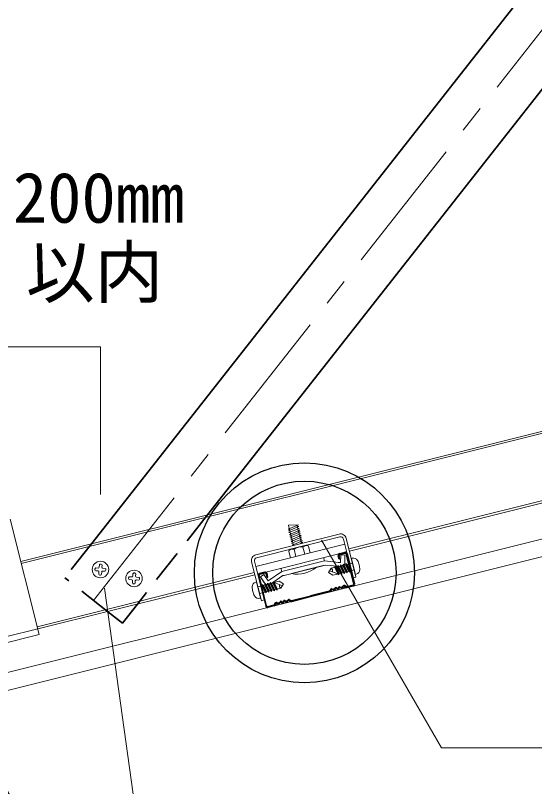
# Model space of a CAD drawing. Units: millimetres, scale not verified. Extents: x -2895 to 2955, y -2104 to 2057.
# Drawn here: x 1417.8 to 1700.9, y 514.3 to 935.2 of the extents above; entities that cross this region are included whole.
import ezdxf
from ezdxf.enums import TextEntityAlignment as Align

# ---------------------------------------------------------------- set-up
doc = ezdxf.new("R2010")
doc.units = ezdxf.units.MM
doc.header["$LTSCALE"] = 15
doc.linetypes.add('CHAIN1', pattern=[8, 5, -1, 1, -1])
doc.linetypes.add('DASHED1', pattern=[1.8, 1.2, -0.6])
for name, color, linetype, lineweight in [('3-0_中心線', 4, 'CHAIN1', 9), ('3-1_吊りボルト', 7, 'Continuous', 18), ('3-2_野縁受け', 3, 'Continuous', 18), ('3-3_野縁', 2, 'Continuous', 25), ('3-5_寸法', 4, 'Continuous', 9), ('3-6_文字', 7, 'Continuous', 18), ('3-7_ブレース', 6, 'Continuous', 35), ('3-8_パネル', 7, 'Continuous', 18), ('3-A_クリップ', 7, 'Continuous', 18), ('3-B_ビス', 7, 'Continuous', 18)]:
    doc.layers.add(name, color=color, linetype=linetype, lineweight=lineweight)
doc.styles.add('ＭＳ ゴシック', font='')
doc.styles.get('ＭＳ ゴシック').set_extended_font_data('MS Gothic')

msp = doc.modelspace()

# ---------------------------------------------------------------- linework, layer by layer
at = {"layer": '3-0_中心線'}
msp.add_line((1948.99, 1238.29), (1460.45, 615.89), dxfattribs=at)
at = {"layer": '3-1_吊りボルト'}
for p, q in [((1414.96, 660.31), (1430.72, 597.25)), ((1430.72, 597.25), (1401.62, 589.97))]:
    msp.add_line(p, q, dxfattribs=at)
at = {"layer": '3-1_吊りボルト', "linetype": 'DASHED1'}
msp.add_line((1429.95, 600.36), (1400.84, 593.08), dxfattribs=at)
at = {"layer": '3-2_野縁受け'}
for p, q in [((1420.73, 637.22), (2291.63, 854.94)), ((1421.02, 636.06), (2291.92, 853.78)), ((1842.01, 704.61), (1599.68, 644.02)), ((1842.31, 703.44), (1599.97, 642.86)), ((1429.66, 601.52), (1548.04, 631.12)), ((1429.95, 600.36), (1548.33, 629.95))]:
    msp.add_line(p, q, dxfattribs=at)
at = {"layer": '3-3_野縁'}
for p, q in [((1594.29, 638.35), (1593.81, 640.29)), ((1594.78, 638.47), (1594.29, 640.41)), ((1594.53, 641.5), (1597.44, 642.23)), ((1594.65, 641.02), (1597.57, 641.74)), ((1602.29, 624.91), (1598.17, 641.38)), ((1598.66, 641.5), (1602.77, 625.05)), ((1594.78, 638.47), (1594.29, 638.35)), ((1553.79, 631.31), (1550.88, 630.59)), ((1550.15, 629.37), (1554.26, 612.92)), ((1554.75, 613.02), (1550.63, 629.5)), ((1553.91, 630.83), (1551, 630.1)), ((1555, 628.53), (1554.51, 630.47)), ((1555.48, 628.65), (1555, 630.59)), ((1555, 628.53), (1555.48, 628.65)), ((1596.96, 623.55), (1597.82, 623.04)), ((1596.96, 623.55), (1597.82, 623.04)), ((1597.22, 623.98), (1598.07, 623.47)), ((1598.07, 623.47), (1597.22, 623.98)), ((1601.93, 624.28), (1598.45, 623.41)), ((1601.93, 624.28), (1598.45, 623.41)), ((1598.57, 622.93), (1602.05, 623.8)), ((1598.57, 622.93), (1602.05, 623.8)), ((1588.92, 621.03), (1578.65, 618.46)), ((1589.04, 620.54), (1578.77, 617.98)), ((1589.74, 622.11), (1589.22, 621.26)), ((1590.17, 621.86), (1589.65, 621)), ((1559.66, 614.59), (1559.15, 613.74)), ((1559.15, 613.74), (1559.66, 614.59)), ((1566.88, 616.03), (1567.74, 615.52)), ((1567.14, 616.46), (1568, 615.95)), ((1568.38, 615.89), (1578.65, 618.46)), ((1568.5, 615.41), (1578.77, 617.98)), ((1555.36, 612.64), (1558.84, 613.51)), ((1555.36, 612.64), (1558.84, 613.51)), ((1558.96, 613.02), (1555.48, 612.15)), ((1558.96, 613.02), (1555.48, 612.15)), ((1560.09, 614.34), (1559.58, 613.48)), ((1560.09, 614.34), (1559.58, 613.48))]:
    msp.add_line(p, q, dxfattribs=at)
for centre, radius, start, end in [((1594.78, 640.53), 1, 104.0332, 194.0332), ((1594.78, 640.53), 0.5, 104.0332, 194.0332), ((1597.69, 641.26), 1, 14.0332, 104.0332), ((1597.69, 641.26), 0.5, 14.0332, 104.0332), ((1554.03, 630.34), 1, 14.0392, 104.0392), ((1551.12, 629.62), 1, 104.0392, 194.0392), ((1551.12, 629.62), 0.5, 104.0392, 194.0392), ((1554.03, 630.34), 0.5, 14.0392, 104.0392), ((1592.59, 622.46), 0.5, 50.9061, 157.1664), ((1592.59, 622.46), 0.5, 50.9061, 147.6391), ((1593.38, 623.43), 1.25, 230.9061, 337.1664), ((1593.38, 623.43), 0.75, 230.9061, 337.1664), ((1594.53, 622.95), 0.5, 60.4334, 157.1664), ((1595.43, 624.52), 1.81, 240.4334, 327.6391), ((1595.43, 624.52), 1.31, 240.4334, 327.6391), ((1596.96, 623.55), 0.5, 59.0362, 147.6391), ((1598.33, 623.9), 1, 239.0363, 284.0362), ((1598.33, 623.9), 1, 239.0362, 284.0362), ((1598.33, 623.9), 0.5, 239.0363, 284.0362), ((1598.33, 623.9), 0.5, 239.0362, 284.0362), ((1601.81, 624.77), 0.5, 284.0362, 16.5602), ((1601.81, 624.77), 0.5, 284.0362, 16.5602), ((1601.81, 624.77), 1, 284.0362, 16.5602), ((1601.81, 624.77), 1, 284.0362, 16.5602), ((1588.8, 621.51), 0.5, 284.0362, 329.0362), ((1588.8, 621.51), 1, 284.0362, 329.0362), ((1590.17, 621.86), 0.5, 60.4334, 149.0363), ((1591.06, 623.43), 1.81, 240.4334, 327.6391), ((1591.06, 623.43), 1.31, 240.4334, 327.6391), ((1560.09, 614.34), 0.5, 60.4334, 149.0362), ((1560.99, 615.91), 1.81, 240.4334, 327.6391), ((1560.99, 615.91), 1.31, 240.4334, 327.6391), ((1562.52, 614.94), 0.5, 50.9061, 147.6391), ((1563.3, 615.91), 1.25, 230.9061, 337.1663), ((1563.3, 615.91), 0.75, 230.9061, 337.1663), ((1564.46, 615.43), 0.5, 60.4334, 157.1663), ((1564.46, 615.43), 0.5, 50.9061, 157.1663), ((1565.35, 617), 1.81, 240.4334, 327.6391), ((1565.35, 617), 1.31, 240.4334, 327.6391), ((1566.88, 616.03), 0.5, 59.0362, 147.6391), ((1568.25, 616.38), 1, 239.0362, 284.0362), ((1568.25, 616.38), 0.5, 239.0362, 284.0362), ((1555.24, 613.12), 1, 191.5122, 284.0362), ((1555.24, 613.12), 1, 191.5122, 284.0362), ((1555.24, 613.12), 0.5, 191.5122, 284.0362), ((1555.24, 613.12), 0.5, 191.5122, 284.0362), ((1558.72, 613.99), 0.5, 284.0362, 329.0362), ((1558.72, 613.99), 0.5, 284.0362, 329.0362), ((1558.72, 613.99), 1, 284.0362, 329.0362), ((1558.72, 613.99), 1, 284.0362, 329.0362)]:
    msp.add_arc(centre, radius, start, end, dxfattribs=at)
at = {"layer": '3-5_寸法'}
for p in [(1400.41, 754.24), (1464.19, 673.67)]:
    msp.add_line(p, (1464.19, 754.24), dxfattribs=at)
at = {"layer": '3-6_文字'}
for p, q in [((1584.72, 648.73), (1650.14, 535.43)), ((1650.14, 535.43), (1728.43, 535.43))]:
    msp.add_line(p, q, dxfattribs=at)
msp.add_lwpolyline([(1364.12, 597.11), (1503.42, 355.83), (1466.37, 622.68)], dxfattribs=at)
at = {"layer": '3-6_文字', "color": 2, "lineweight": 25}
for radius in [60, 50]:
    msp.add_circle((1575.38, 631.01), radius, dxfattribs=at)
at = {"layer": '3-7_ブレース'}
for p, q in [((1923.56, 1238.29), (1459.34, 646.87)), ((1974.41, 1238.29), (1522.6, 662.69))]:
    msp.add_line(p, q, dxfattribs=at)
at = {"layer": '3-7_ブレース', "linetype": 'DASHED1'}
for p, q in [((1522.6, 662.69), (1484.35, 613.96)), ((1459.34, 646.87), (1444.72, 628.24)), ((1468.1, 609.89), (1444.72, 628.24))]:
    msp.add_line(p, q, dxfattribs=at)
at = {"layer": '3-7_ブレース'}
msp.add_lwpolyline([(1484.35, 613.96), (1476.18, 603.55), (1468.1, 609.89)], dxfattribs=at)
at = {"layer": '3-8_パネル'}
for p, q in [((255.83, 287.24), (2616.41, 877.39)), ((258.14, 278.03), (2618.72, 868.17))]:
    msp.add_line(p, q, dxfattribs=at)
at = {"layer": '3-A_クリップ'}
for p, q in [((1572.09, 657.16), (1566.74, 656.95)), ((1573.85, 647.03), (1571.33, 657.13)), ((1572.34, 656.19), (1566.72, 653.92)), ((1566.72, 653.92), (1567.54, 653.72)), ((1572.58, 655.22), (1566.96, 652.95)), ((1566.96, 652.95), (1567.79, 652.75)), ((1572.82, 654.25), (1567.21, 651.98)), ((1573.06, 653.28), (1567.45, 651.01)), ((1572.34, 656.19), (1571.51, 656.39)), ((1572.58, 655.22), (1571.76, 655.42)), ((1572.82, 654.25), (1572, 654.45)), ((1573.06, 653.28), (1572.24, 653.48)), ((1573.31, 652.31), (1572.48, 652.51)), ((1594.34, 652.15), (1548.94, 640.8)), ((1594.73, 650.6), (1549.33, 639.25)), ((1567.21, 651.98), (1568.03, 651.78)), ((1567.45, 651.01), (1568.27, 650.81)), ((1573.31, 652.31), (1567.69, 650.04)), ((1567.69, 650.04), (1568.51, 649.84)), ((1573.55, 651.34), (1567.93, 649.07)), ((1567.93, 649.07), (1568.76, 648.87)), ((1573.79, 650.37), (1568.18, 648.1)), ((1574.03, 649.4), (1568.42, 647.13)), ((1574.28, 648.43), (1568.66, 646.16)), ((1573.55, 651.34), (1572.73, 651.54)), ((1573.79, 650.37), (1572.97, 650.57)), ((1574.03, 649.4), (1573.21, 649.6)), ((1574.28, 648.43), (1573.45, 648.63)), ((1596.67, 649.44), (1601.96, 628.29)), ((1598.22, 649.83), (1603.51, 628.68)), ((1548.9, 634.5), (1597.4, 646.63)), ((1567.69, 643.84), (1576.42, 646.02)), ((1568.18, 648.1), (1569, 647.9)), ((1568.42, 647.13), (1569.24, 646.93)), ((1568.66, 646.16), (1569.48, 645.96)), ((1574.52, 647.46), (1572.83, 646.78)), ((1574.52, 647.46), (1573.7, 647.66)), ((1574.31, 645.09), (1574.6, 645.06)), ((1574.31, 645.09), (1574.6, 645.06)), ((1576.1, 645.85), (1574.6, 645.06)), ((1576.1, 645.85), (1574.6, 645.06)), ((1574.6, 645.06), (1575.58, 641.17)), ((1576.78, 645.95), (1577.29, 645.84)), ((1576.78, 645.95), (1577.29, 645.84)), ((1577.64, 645.3), (1578.49, 641.9)), ((1549.94, 630.33), (1598.45, 642.46)), ((1566.97, 642.63), (1567.81, 639.23)), ((1567.41, 643.6), (1567.01, 643.26)), ((1567.41, 643.6), (1567.01, 643.26)), ((1567.81, 639.23), (1578.49, 641.9)), ((1568.06, 643.84), (1569.75, 643.84)), ((1568.06, 643.84), (1569.75, 643.84)), ((1569.75, 643.84), (1569.76, 643.83)), ((1569.76, 643.83), (1570.72, 639.96)), ((1595.14, 636.55), (1595.21, 640.74)), ((1595.21, 640.74), (1597.51, 640.71)), ((1597.44, 636.61), (1597.51, 640.71)), ((1546.61, 636.92), (1551.9, 615.77)), ((1548.16, 637.31), (1553.45, 616.16)), ((1586.29, 637.47), (1574.65, 634.56)), ((1586.29, 637.47), (1574.65, 634.56)), ((1586.29, 637.47), (1574.65, 634.56)), ((1585.84, 639.31), (1586.3, 637.47)), ((1586.29, 637.47), (1594.12, 636.65)), ((1593.81, 636.69), (1595.14, 636.55)), ((1548.9, 634.5), (1549.94, 630.33)), ((1563.02, 631.65), (1555.64, 626.67)), ((1562.56, 633.49), (1563.02, 631.65)), ((1563.02, 631.65), (1574.65, 634.56)), ((1575.21, 632.33), (1564.33, 629.61)), ((1582, 634.03), (1568.42, 630.63)), ((1575.21, 632.33), (1586.09, 635.05)), ((1575.21, 632.33), (1584.65, 634.69)), ((1575.21, 632.33), (1584.08, 634.55)), ((1584.41, 634.63), (1586.09, 635.05)), ((1584.89, 634.75), (1586.75, 635.22)), ((1590.18, 634.86), (1586.75, 635.22)), ((1594.89, 634.36), (1589.39, 634.94)), ((1553.29, 630.15), (1551.39, 628.86)), ((1553.29, 630.15), (1551.39, 628.86)), ((1553.68, 625.47), (1551.39, 628.86)), ((1553.34, 625.97), (1551.39, 628.86)), ((1555.64, 626.67), (1553.29, 630.15)), ((1555.64, 626.67), (1553.29, 630.15)), ((1556.89, 624.86), (1563.67, 629.45)), ((1564.33, 629.61), (1563.67, 629.45)), ((1601.96, 628.29), (1603.51, 628.68)), ((1551.9, 615.77), (1553.45, 616.16))]:
    msp.add_line(p, q, dxfattribs=at)
for points in [[(1572.09, 657.16), (1566.48, 654.89), (1567.3, 654.69)], [(1569.49, 645.94), (1566.96, 656.04), (1566.74, 656.95)]]:
    msp.add_lwpolyline(points, dxfattribs=at)
for centre, radius, start, end in [((1595.12, 649.05), 3.2, 14.035, 104.0362), ((1595.12, 649.05), 1.6, 14.035, 104.0362), ((1573.64, 638.63), 6.5, 84.0544, 126.6561), ((1573.64, 638.63), 6.5, 84.0544, 126.6561), ((1576.57, 644.97), 1, 77.7709, 117.8965), ((1576.57, 644.97), 1, 77.7709, 117.8965), ((1576.67, 645.05), 1, 14.0362, 104.0362), ((1549.71, 637.7), 3.2, 104.0362, 194.0387), ((1567.94, 642.87), 1, 104.0362, 194.0362), ((1568.06, 642.84), 1, 89.9782, 130.6383), ((1568.06, 642.84), 1, 89.9782, 130.6383), ((1549.71, 637.7), 1.6, 104.0362, 194.0387), ((1595.14, 636.65), 2.3, 259.0362, 359.0362), ((1571.81, 645.91), 15.65, 257.4712, 310.6013), ((1555.58, 626.76), 2.3, 214.0362, 314.0362)]:
    msp.add_arc(centre, radius, start, end, dxfattribs=at)
at = {"layer": '3-B_ビス'}
for p, q in [((1464.1, 635.77), (1464.35, 635.76)), ((1464.6, 635.75), (1464.35, 635.76)), ((1596.36, 635), (1596.45, 635.67)), ((1597.1, 635.18), (1596.45, 635.67)), ((1598.64, 631.06), (1596.45, 635.67)), ((1597.83, 635.37), (1597.92, 636.03)), ((1598.57, 635.55), (1597.92, 636.03)), ((1599.44, 632.84), (1597.92, 636.03)), ((1598.77, 635.58), (1601.63, 636.3)), ((1601.47, 638.98), (1600.99, 638.86)), ((1603.17, 630.13), (1600.99, 638.86)), ((1601.62, 636.31), (1601.65, 636.32)), ((1461.18, 632.67), (1461.19, 632.92)), ((1461.21, 633.17), (1461.19, 632.92)), ((1461.65, 632.14), (1462.9, 632.08)), ((1461.73, 633.64), (1462.98, 633.58)), ((1463.31, 630.31), (1463.38, 631.55)), ((1463.57, 635.3), (1463.51, 634.05)), ((1464.81, 630.23), (1464.87, 631.48)), ((1465.07, 635.22), (1465, 633.97)), ((1466.65, 631.88), (1465.4, 631.95)), ((1466.73, 633.38), (1465.48, 633.45)), ((1467.17, 632.36), (1467.19, 632.61)), ((1467.2, 632.86), (1467.19, 632.61)), ((1588.52, 631.11), (1589.98, 633.53)), ((1593.58, 630.44), (1589.12, 632.11)), ((1589.98, 633.53), (1591.97, 634.03)), ((1591.95, 633.9), (1592.05, 634.56)), ((1593.58, 630.44), (1591.95, 633.9)), ((1592.69, 634.08), (1592.05, 634.56)), ((1594.23, 629.96), (1592.05, 634.56)), ((1592.69, 634.08), (1593.42, 634.26)), ((1594.33, 630.63), (1592.69, 634.08)), ((1593.42, 634.26), (1593.52, 634.93)), ((1595.05, 630.81), (1593.42, 634.26)), ((1594.16, 634.45), (1593.52, 634.93)), ((1595.7, 630.32), (1593.52, 634.93)), ((1594.16, 634.45), (1594.89, 634.63)), ((1595.8, 630.99), (1594.16, 634.45)), ((1594.89, 634.63), (1594.99, 635.3)), ((1596.52, 631.17), (1594.89, 634.63)), ((1595.63, 634.82), (1594.99, 635.3)), ((1597.17, 630.69), (1594.99, 635.3)), ((1595.63, 634.82), (1596.36, 635)), ((1597.27, 631.36), (1595.63, 634.82)), ((1597.99, 631.54), (1596.36, 635)), ((1597.1, 635.18), (1597.83, 635.37)), ((1598.74, 631.73), (1597.1, 635.18)), ((1597.17, 630.69), (1597.27, 631.36)), ((1597.27, 631.36), (1597.99, 631.54)), ((1599.46, 631.91), (1597.83, 635.37)), ((1598.64, 631.06), (1597.99, 631.54)), ((1598.64, 631.06), (1598.74, 631.73)), ((1598.74, 631.73), (1599.66, 631.96)), ((1600.23, 632.08), (1598.99, 634.68)), ((1600.13, 631.41), (1599.46, 632.83)), ((1599.72, 631.72), (1599.46, 631.91)), ((1599.68, 631.95), (1602.54, 632.66)), ((1600.13, 631.41), (1599.74, 631.71)), ((1600.13, 631.41), (1600.23, 632.08)), ((1602.53, 632.67), (1602.53, 632.67)), ((1463.78, 629.78), (1464.03, 629.77)), ((1464.28, 629.75), (1464.03, 629.77)), ((1479.49, 627.81), (1479.51, 628.06)), ((1479.52, 628.31), (1479.51, 628.06)), ((1479.97, 627.29), (1481.22, 627.22)), ((1480.05, 628.78), (1481.29, 628.72)), ((1481.89, 630.44), (1481.82, 629.19)), ((1482.41, 630.91), (1482.66, 630.9)), ((1482.91, 630.89), (1482.66, 630.9)), ((1483.38, 630.36), (1483.32, 629.11)), ((1484.96, 627.02), (1483.71, 627.09)), ((1485.04, 628.52), (1483.79, 628.59)), ((1485.49, 627.5), (1485.5, 627.75)), ((1485.51, 628), (1485.5, 627.75)), ((1590.95, 629.65), (1588.52, 631.11)), ((1593.71, 630.34), (1590.95, 629.65)), ((1594.23, 629.96), (1593.58, 630.44)), ((1594.23, 629.96), (1594.33, 630.63)), ((1594.33, 630.63), (1595.05, 630.81)), ((1595.7, 630.32), (1595.05, 630.81)), ((1595.7, 630.32), (1595.8, 630.99)), ((1595.8, 630.99), (1596.52, 631.17)), ((1597.17, 630.69), (1596.52, 631.17)), ((1603.66, 630.25), (1603.17, 630.13)), ((1481.62, 625.45), (1481.69, 626.69)), ((1482.1, 624.92), (1482.35, 624.91)), ((1482.6, 624.9), (1482.35, 624.91)), ((1483.12, 625.37), (1483.19, 626.62)), ((1548.85, 625.83), (1549.33, 625.95)), ((1549.33, 625.95), (1551.52, 617.22)), ((1552.82, 624.13), (1549.96, 623.42)), ((1549.98, 623.41), (1549.97, 623.41)), ((1552.38, 624.66), (1552.28, 624)), ((1552.28, 624), (1553.51, 621.4)), ((1552.38, 624.66), (1553.04, 623.25)), ((1552.38, 624.66), (1552.76, 624.37)), ((1552.79, 624.36), (1553.04, 624.17)), ((1553.77, 624.35), (1552.85, 624.12)), ((1553.04, 624.17), (1554.68, 620.71)), ((1553.07, 623.24), (1554.58, 620.04)), ((1553.87, 625.02), (1553.77, 624.35)), ((1553.77, 624.35), (1555.4, 620.89)), ((1553.87, 625.02), (1556.05, 620.41)), ((1553.87, 625.02), (1554.51, 624.54)), ((1555.24, 624.72), (1554.51, 624.54)), ((1554.51, 624.54), (1556.15, 621.08)), ((1555.34, 625.39), (1555.24, 624.72)), ((1555.24, 624.72), (1556.87, 621.26)), ((1555.34, 625.39), (1557.52, 620.78)), ((1555.34, 625.39), (1555.98, 624.9)), ((1556.71, 625.09), (1555.98, 624.9)), ((1555.98, 624.9), (1557.62, 621.45)), ((1556.8, 625.75), (1556.71, 625.09)), ((1556.71, 625.09), (1558.34, 621.63)), ((1556.8, 625.75), (1558.99, 621.15)), ((1556.8, 625.75), (1557.45, 625.27)), ((1558.18, 625.45), (1557.45, 625.27)), ((1557.45, 625.27), (1559.09, 621.81)), ((1558.27, 626.12), (1558.18, 625.45)), ((1558.18, 625.45), (1559.81, 622)), ((1558.27, 626.12), (1560.46, 621.51)), ((1558.27, 626.12), (1558.92, 625.64)), ((1558.79, 625.73), (1561.56, 626.43)), ((1558.92, 625.64), (1563.38, 623.97)), ((1558.92, 625.64), (1560.56, 622.18)), ((1561.56, 626.43), (1563.98, 624.97)), ((1563.98, 624.97), (1562.53, 622.55)), ((1550.89, 619.77), (1550.85, 619.76)), ((1553.73, 620.49), (1550.87, 619.78)), ((1553.94, 620.53), (1554.58, 620.04)), ((1554.68, 620.71), (1554.58, 620.04)), ((1555.4, 620.89), (1554.68, 620.71)), ((1555.4, 620.89), (1556.05, 620.41)), ((1556.15, 621.08), (1556.05, 620.41)), ((1556.87, 621.26), (1556.15, 621.08)), ((1556.87, 621.26), (1557.52, 620.78)), ((1557.62, 621.45), (1557.52, 620.78)), ((1558.34, 621.63), (1557.62, 621.45)), ((1558.34, 621.63), (1558.99, 621.15)), ((1559.09, 621.81), (1558.99, 621.15)), ((1559.81, 622), (1559.09, 621.81)), ((1559.81, 622), (1560.46, 621.51)), ((1560.56, 622.18), (1560.46, 621.51)), ((1562.53, 622.55), (1560.54, 622.05)), ((1551.03, 617.09), (1551.52, 617.22))]:
    msp.add_line(p, q, dxfattribs=at)
for points in [[(1598.98, 634.69), (1598.57, 635.55), (1598.75, 635.59)], [(1553.52, 621.39), (1553.93, 620.53), (1553.75, 620.48)]]:
    msp.add_lwpolyline(points, dxfattribs=at)
for centre in [(1464.19, 632.76), (1482.5, 627.9)]:
    msp.add_circle(centre, 4.5, dxfattribs=at)
for centre, radius, start, end in [((1464.07, 635.27), 0.5, 87, 177), ((1464.57, 635.25), 0.5, 357, 87), ((1602.09, 636.5), 2.56, 27.9323, 104.0362), ((1594.97, 632.72), 10.62, 14.0362, 27.9323), ((1461.68, 632.64), 0.5, 177, 267), ((1461.71, 633.14), 0.5, 87, 177), ((1462.88, 631.58), 0.5, 357, 87), ((1463.01, 634.08), 0.5, 267, 357), ((1465.37, 631.45), 0.5, 87, 177), ((1465.5, 633.95), 0.5, 177, 267), ((1466.67, 632.38), 0.5, 267, 357), ((1466.7, 632.88), 0.5, 357, 87), ((1589.12, 632.11), 1.66, 339.4838, 59.0362), ((1603.03, 632.74), 2.56, 284.0362, 0.1402), ((1594.97, 632.72), 10.62, 0.1402, 14.0362), ((1463.81, 630.28), 0.5, 177, 267), ((1464.31, 630.25), 0.5, 267, 357), ((1479.99, 627.79), 0.5, 177, 267), ((1480.02, 628.28), 0.5, 87, 177), ((1481.19, 626.72), 0.5, 357, 87), ((1481.32, 629.22), 0.5, 267, 357), ((1482.38, 630.41), 0.5, 87, 177), ((1482.88, 630.39), 0.5, 357, 87), ((1483.69, 626.59), 0.5, 87, 177), ((1483.82, 629.09), 0.5, 177, 267), ((1484.99, 627.52), 0.5, 267, 357), ((1485.01, 628.02), 0.5, 357, 87), ((1482.12, 625.42), 0.5, 177, 267), ((1482.62, 625.39), 0.5, 267, 357), ((1549.47, 623.34), 2.56, 104.0375, 180.1414), ((1557.53, 623.36), 10.62, 180.1414, 194.0375), ((1563.38, 623.97), 1.66, 159.485, 239.0375), ((1557.53, 623.36), 10.62, 194.0375, 207.9335), ((1550.41, 619.58), 2.56, 207.9335, 284.0375)]:
    msp.add_arc(centre, radius, start, end, dxfattribs=at)

# ---------------------------------------------------------------- texts
at = {"layer": '3-5_寸法', "color": 7, "style": 'ＭＳ ゴシック'}
for s, p in [('200mm', (1416.41, 813.82)), ('以内', (1423.54, 773.06))]:
    msp.add_text(s, height=27.49, dxfattribs=at).set_placement(p, align=Align.BOTTOM_LEFT)

doc.saveas('drawing.dxf')
